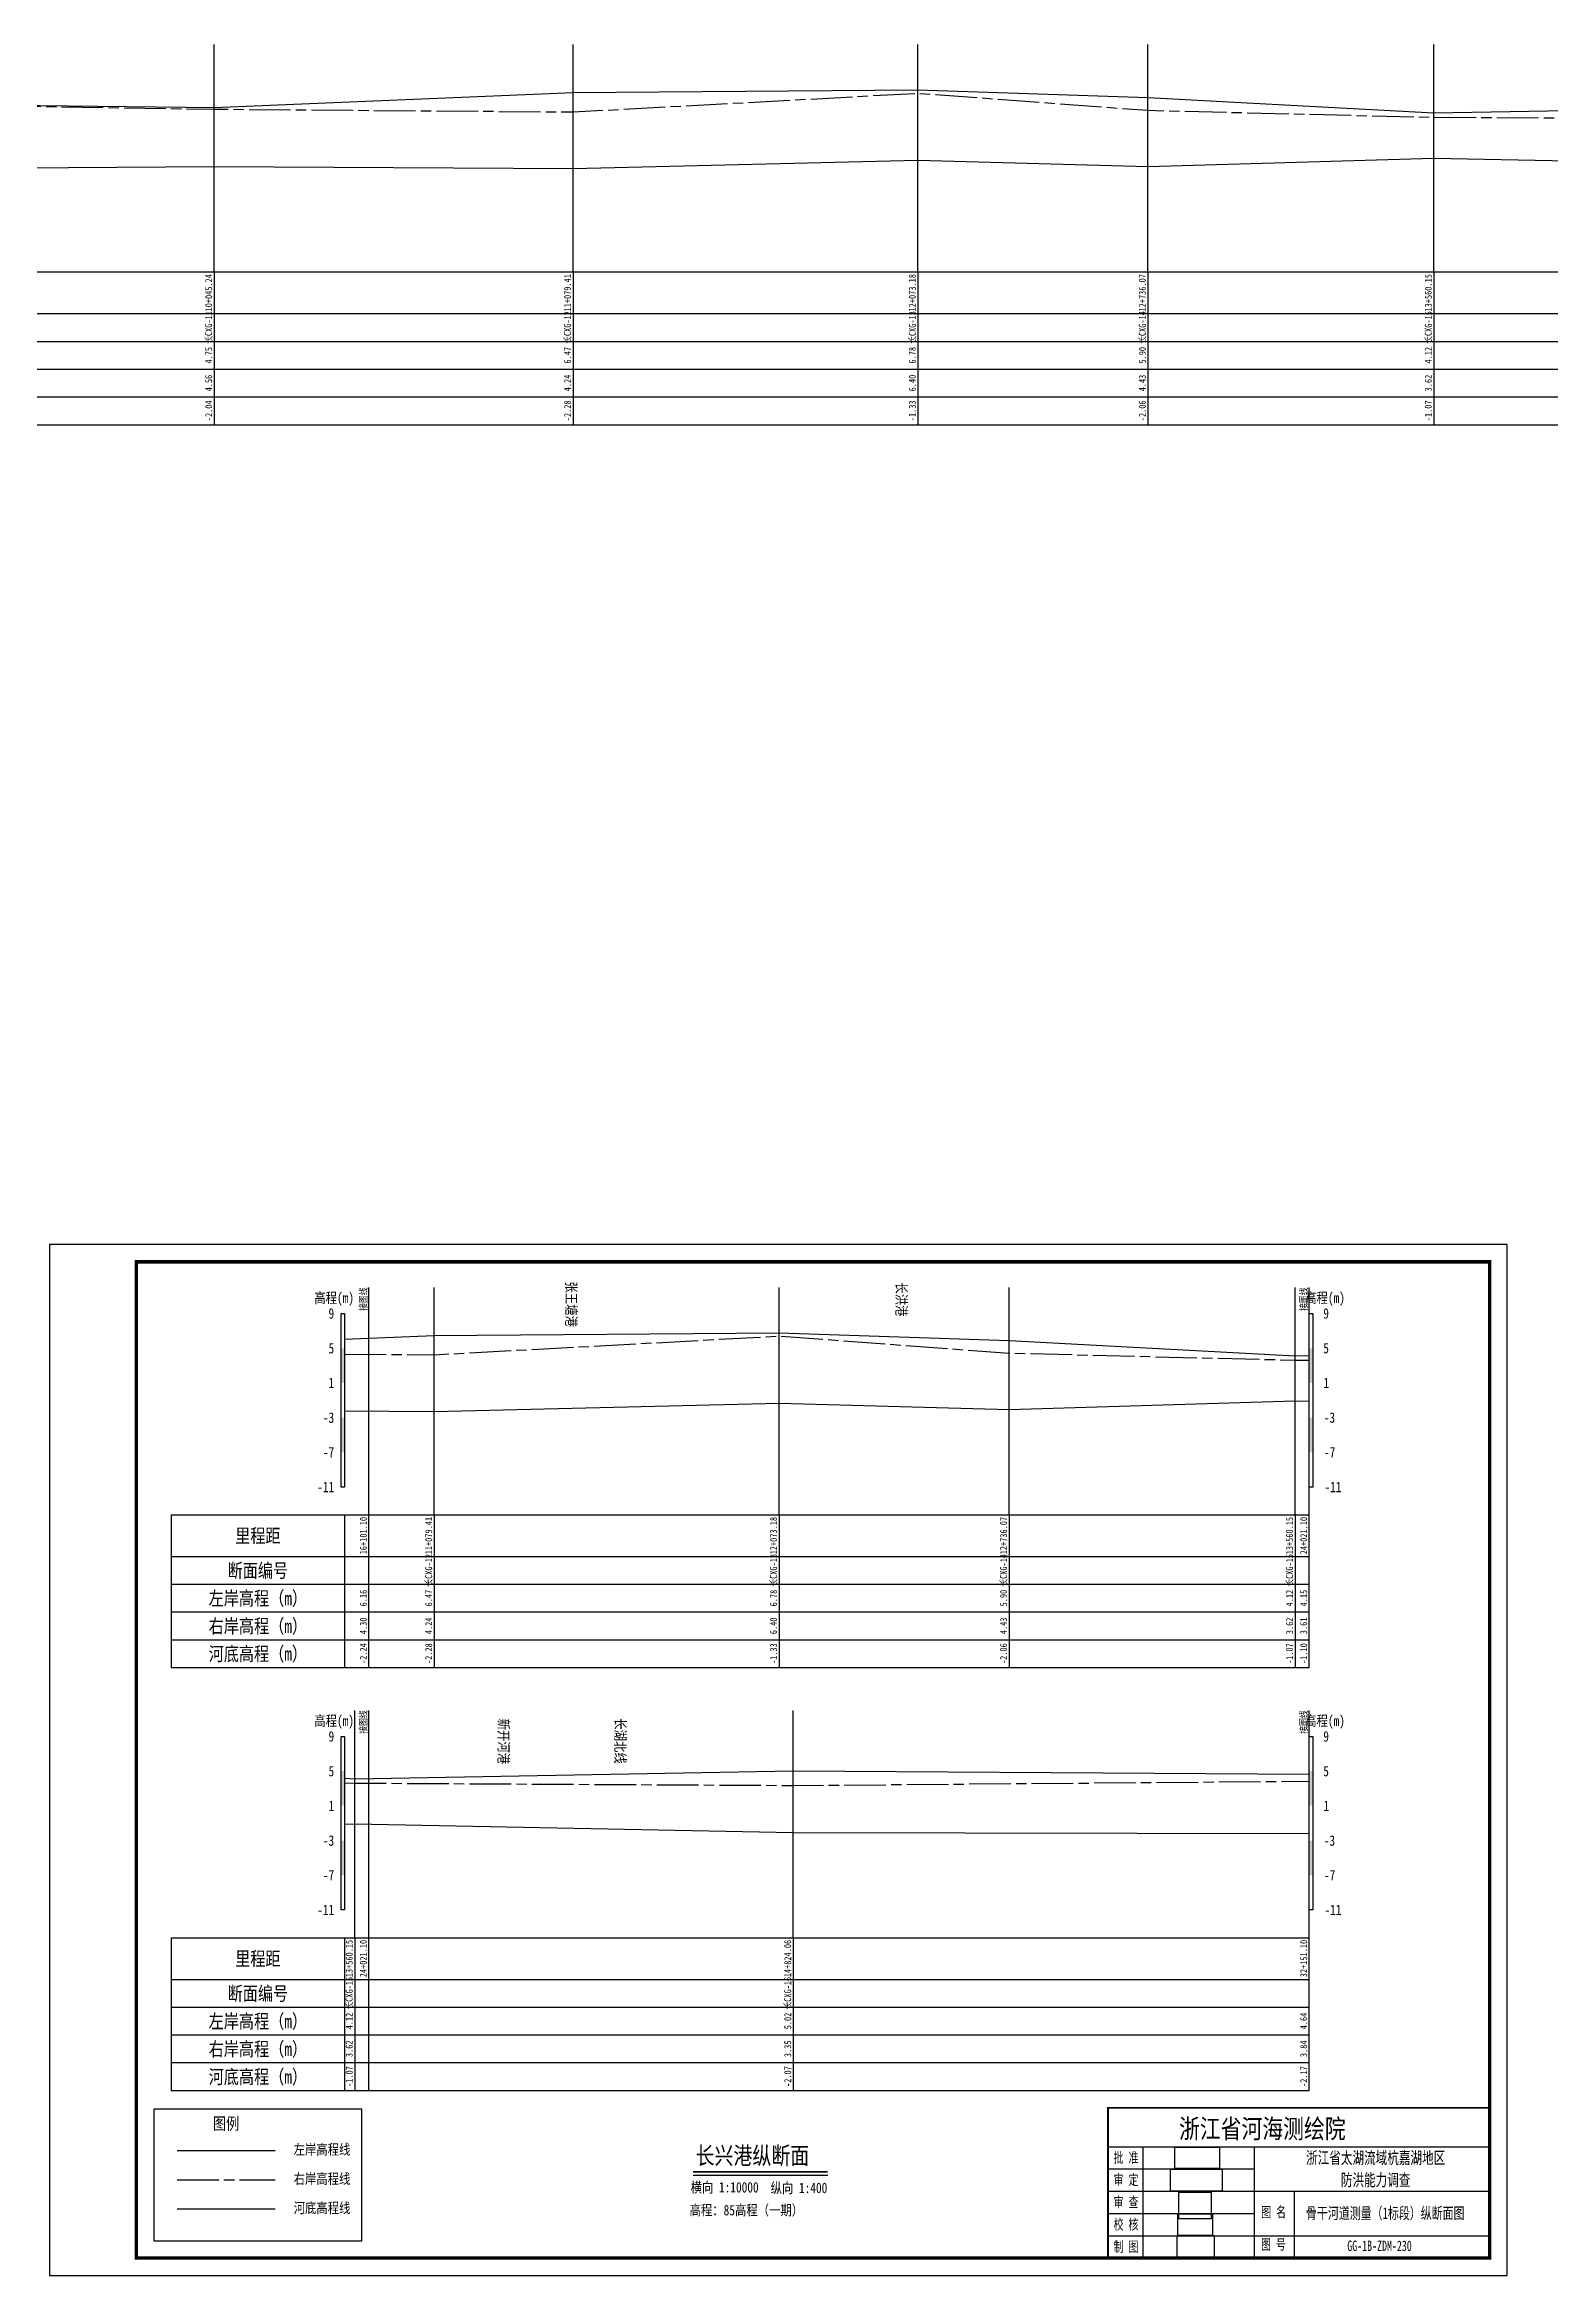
# Model space of a CAD drawing. Extents: x 529382 to 535342, y 3419646 to 3423811.
# Drawn here: x 534424 to 534858, y 3419646 to 3420289 of the extents above; entities that cross this region are included whole.
import ezdxf
from ezdxf.enums import TextEntityAlignment as Align

# ---------------------------------------------------------------- set-up
doc = ezdxf.new("R2010")
doc.units = 0
doc.header["$LTSCALE"] = 0.5
doc.linetypes.add('ACAD_ISO08W100', pattern=[36, 24, -3, 6, -3])
doc.layers.get('0').update_dxf_attribs({"linetype": 'CONTINUOUS'})
for name, color, linetype, lineweight in [('00右岸断面线', 5, 'ACAD_ISO08W100', 30), ('00左岸断面线', 6, 'CONTINUOUS', 30), ('00河底高程', 2, 'CONTINUOUS', 30), ('xxxx', 6, 'CONTINUOUS', 30)]:
    doc.layers.add(name, color=color, linetype=linetype, lineweight=lineweight)
for name, color, linetype in [('tab', 9, 'CONTINUOUS'), ('TEXT', 7, 'CONTINUOUS'), ('zdm1', 2, 'CONTINUOUS'), ('zh', 9, 'CONTINUOUS'), ('图框', 7, 'CONTINUOUS'), ('标注', 7, 'CONTINUOUS'), ('高程标尺', 3, 'CONTINUOUS')]:
    doc.layers.add(name, color=color, linetype=linetype)
doc.styles.add('HZ', font='fangsong_GB2312.ttf', dxfattribs={"width": 0.8})
doc.styles.add('tk2', font='fangsong_GB2312.ttf', dxfattribs={"width": 0.8})
doc.styles.add('交叉标注', font='fangsong_GB2312.ttf', dxfattribs={"width": 0.8})
picture_1 = doc.add_image_def('image1.tif', size_in_pixel=(413, 175))
picture_2 = doc.add_image_def('image2.tif', size_in_pixel=(364, 223))
picture_3 = doc.add_image_def('image3.tif', size_in_pixel=(379, 181))
picture_4 = doc.add_image_def('image4.tif', size_in_pixel=(244, 153))
picture_5 = doc.add_image_def('image5.tif', size_in_pixel=(332, 273))

# ---------------------------------------------------------------- blocks, each defined once
blk = doc.blocks.new('A$C0B9647FD')
at = {"lineweight": 100, "const_width": 0.5}
blk.add_lwpolyline([(0, 43.28), (-110, 43.28), (-110, 0), (0, 0), (0, 43.28)], dxfattribs=at)
at = {"layer": 'TEXT', "color": 0}
for p, q in [((-110, 32.08, 0), (0, 32.08, 0)), ((-99.92, 32.08, 0), (-99.92, 6.42, 0)), ((-67.83, 32.08, 0), (-67.83, 6.42, 0)), ((-110, 25.67, 0), (-67.83, 25.67, 0)), ((-110, 19.25, 0), (-67.83, 19.25, 0)), ((-67.83, 19.25, 0), (0, 19.25, 0)), ((-56.35, 19.25, 0), (-56.35, 0, 0)), ((-110, 12.83, 0), (-67.83, 12.83, 0)), ((-110, 6.42, 0), (0, 6.42, 0)), ((-99.92, 6.42, 0), (-99.92, 0, 0)), ((-67.83, 6.42, 0), (-67.83, 0, 0))]:
    blk.add_line(p, q, dxfattribs=at)
at = {"layer": 'TEXT', "color": 7, "ltscale": 8, "style": 'tk2'}
for tag, p, height, width in [('浙江省水利水电技术咨询中心', (-89.53, 34.51, 0), 5.5, 0.8), ('批准', (-108.38, 27.45, 0), 3, 0.7), ('审定', (-108.38, 21.04, 0), 3, 0.7), ('审 查', (-108.38, 14.62, 0), 3, 0.7), ('图名', (-65.84, 11.75, 0), 3, 0.7), ('校 核', (-108.38, 8.2, 0), 3, 0.7), ('制 图', (-108.38, 1.79, 0), 3, 0.7), ('图号', (-65.89, 2.42, 0), 3, 0.7)]:
    blk.add_attdef(tag, p, '', height=height, dxfattribs=dict(at, width=width))
at = {"layer": 'TEXT', "color": 0, "style": 'tk2', "width": 0.7}
for tag, height, p in [('浙江省太湖流域杭嘉湖地区', 3.5, (-32.86, 28.9, -206.67)), ('防洪能力调查', 3.5, (-32.86, 22.5, -206.67)), ('骨干河道测量（*标段）水系图', 3.3, (-30.1, 12.93, -206.67)), ('HJH-01', 3, (-31.74, 3.53, -206.67))]:
    blk.add_attdef(tag, text='', height=height, dxfattribs=at).set_placement(p, align=Align.MIDDLE_CENTER)
blk = doc.blocks.new('A$C72737839')
at = {"linetype": 'Continuous'}
blk.add_lwpolyline([(59.94, 0), (59.94, 37.85), (0, 37.85)], dxfattribs=at)
at = {"linetype": 'Continuous', "flags": 128}
for points in [[(0, 37.85), (0, 0)], [(0, 0), (59.94, 0)]]:
    blk.add_lwpolyline(points, dxfattribs=at)
at = {"layer": '00右岸断面线', "color": 5, "lineweight": 30}
blk.add_line((6.73, 17.55), (35.02, 17.55), dxfattribs=at)
at = {"layer": '00河底高程', "color": 2, "lineweight": 30}
blk.add_line((6.73, 9.13), (35.02, 9.13), dxfattribs=at)
at = {"layer": 'xxxx', "color": 6, "lineweight": 30}
blk.add_line((6.73, 25.97), (35.02, 25.97), dxfattribs=at)
at = {"layer": 'tab', "color": 0, "style": 'HZ', "width": 0.8}
blk.add_text('图例', height=3.5, dxfattribs=at).set_placement((20.83, 33.8), align=Align.MIDDLE)
at = {"layer": 'zdm1', "linetype": 'Continuous', "style": 'HZ', "width": 0.8}
for s, p in [('左岸高程线', (48.5, 26.33)), ('右岸高程线', (48.5, 17.91)), ('河底高程线', (48.5, 9.49))]:
    blk.add_text(s, height=3, dxfattribs=at).set_placement(p, align=Align.MIDDLE)

msp = doc.modelspace()

# ---------------------------------------------------------------- linework, layer by layer
at = {"layer": '00右岸断面线', "flags": 128}
for points in [[(533494.05, 3420277.14), (533574.86, 3420272.24), (533664.99, 3420280.94), (533755.4, 3420271.81), (533842.79, 3420277.16), (534015.01, 3420268.06), (534085.43, 3420271.21), (534193.75, 3420270.29), (534280.71, 3420269.19), (534388.45, 3420271.41), (534472.47, 3420270.14), (534575.89, 3420269.34), (534675.26, 3420274.74), (534741.55, 3420269.81), (534823.96, 3420267.79), (534950.35, 3420267.11), (535192.08, 3420269.09), (535265.46, 3420269.34), (535341.55, 3420269.91)], [(534510.05, 3419911.47), (534535.88, 3419911.27), (534635.26, 3419916.67), (534701.55, 3419911.75), (534783.96, 3419909.72), (534788.05, 3419909.7)], [(534510.05, 3419787.94), (534512.96, 3419787.87), (534639.35, 3419787.19), (534788.05, 3419788.41)]]:
    msp.add_lwpolyline(points, dxfattribs=at)
at = {"layer": '00左岸断面线', "flags": 128}
for points in [[(533494.05, 3420273.16), (533574.86, 3420272.29), (533664.99, 3420279.54), (533755.4, 3420275.61), (533842.79, 3420272.94), (534015.01, 3420267.49), (534085.43, 3420270.06), (534193.75, 3420270.36), (534280.71, 3420271.41), (534388.45, 3420271.59), (534472.47, 3420270.61), (534575.89, 3420274.91), (534675.26, 3420275.69), (534741.55, 3420273.49), (534823.96, 3420269.04), (534950.35, 3420271.29), (535192.08, 3420269.74), (535265.46, 3420268.31), (535341.55, 3420267.56)], [(534510.05, 3419915.78), (534535.88, 3419916.85), (534635.26, 3419917.62), (534701.55, 3419915.42), (534783.96, 3419910.97), (534788.05, 3419911.05)], [(534510.05, 3419789.27), (534512.96, 3419789.12), (534639.35, 3419791.37), (534788.05, 3419790.41)]]:
    msp.add_lwpolyline(points, dxfattribs=at)
at = {"layer": '00河底高程', "flags": 128}
for points in [[(533494.05, 3420252.84), (533574.86, 3420249.09), (533664.99, 3420252.51), (533755.4, 3420253.09), (533842.79, 3420253.01), (534015.01, 3420252.89), (534085.43, 3420253.71), (534193.75, 3420253.11), (534280.71, 3420253.56), (534388.45, 3420253.01), (534472.47, 3420253.64), (534575.89, 3420253.04), (534675.26, 3420255.41), (534741.55, 3420253.59), (534823.96, 3420256.06), (534950.35, 3420253.56), (535192.08, 3420253.14), (535265.46, 3420252.84), (535341.55, 3420252.51)], [(534510.05, 3419895.12), (534535.88, 3419894.97), (534635.26, 3419897.35), (534701.55, 3419895.52), (534783.96, 3419898), (534788.05, 3419897.92)], [(534510.05, 3419776.05), (534512.96, 3419776.14), (534639.35, 3419773.64), (534788.05, 3419773.38)]]:
    msp.add_lwpolyline(points, dxfattribs=at)
at = {"layer": 'tab'}
for p, q in [((533432.05, 3420223.24), (535341.55, 3420223.24)), ((534472.47, 3420223.24), (534472.47, 3420179.24)), ((534575.89, 3420223.24), (534575.89, 3420179.24)), ((534675.26, 3420223.24), (534675.26, 3420179.24)), ((534741.55, 3420223.24), (534741.55, 3420179.24)), ((534823.96, 3420223.24), (534823.96, 3420179.24)), ((533432.05, 3420211.24), (535341.55, 3420211.24)), ((533432.05, 3420203.24), (535341.55, 3420203.24)), ((533432.05, 3420195.24), (535341.55, 3420195.24)), ((533432.05, 3420187.24), (535341.55, 3420187.24)), ((533432.05, 3420179.24), (535341.55, 3420179.24)), ((534460.05, 3419865.17), (534788.05, 3419865.17)), ((534460.05, 3419865.17), (534460.05, 3419821.17)), ((534510.05, 3419865.17), (534510.05, 3419821.17)), ((534517.05, 3419821.17), (534517.05, 3419865.17)), ((534535.88, 3419865.17), (534535.88, 3419821.17)), ((534635.26, 3419865.17), (534635.26, 3419821.17)), ((534701.55, 3419865.17), (534701.55, 3419821.17)), ((534783.96, 3419865.17), (534783.96, 3419821.17)), ((534788.05, 3419821.17), (534788.05, 3419865.17)), ((534460.05, 3419853.17), (534788.05, 3419853.17)), ((534460.05, 3419845.17), (534788.05, 3419845.17)), ((534460.05, 3419837.17), (534788.05, 3419837.17)), ((534460.05, 3419829.17), (534788.05, 3419829.17)), ((534460.05, 3419821.17), (534788.05, 3419821.17)), ((534460.05, 3419743.32), (534788.05, 3419743.32)), ((534460.05, 3419743.32), (534460.05, 3419699.32)), ((534510.05, 3419743.32), (534510.05, 3419699.32)), ((534512.96, 3419743.32), (534512.96, 3419699.32)), ((534517.05, 3419699.32), (534517.05, 3419743.32)), ((534639.35, 3419743.32), (534639.35, 3419699.32)), ((534788.05, 3419699.32), (534788.05, 3419743.32)), ((534460.05, 3419731.32), (534788.05, 3419731.32)), ((534460.05, 3419723.32), (534788.05, 3419723.32)), ((534460.05, 3419715.32), (534788.05, 3419715.32)), ((534460.05, 3419707.32), (534788.05, 3419707.32)), ((534460.05, 3419699.32), (534788.05, 3419699.32))]:
    msp.add_line(p, q, dxfattribs=at)
at = {"layer": 'zh', "color": 6}
for p, q in [((534472.47, 3420223.24), (534472.47, 3420288.74)), ((534575.89, 3420223.24), (534575.89, 3420288.74)), ((534675.26, 3420223.24), (534675.26, 3420288.74)), ((534741.55, 3420223.24), (534741.55, 3420288.74)), ((534823.96, 3420223.24), (534823.96, 3420288.74)), ((534535.88, 3419865.17), (534535.88, 3419930.67)), ((534635.26, 3419865.17), (534635.26, 3419930.67)), ((534701.55, 3419865.17), (534701.55, 3419930.67)), ((534783.96, 3419865.17), (534783.96, 3419930.67)), ((534512.96, 3419743.32), (534512.96, 3419808.82)), ((534639.35, 3419743.32), (534639.35, 3419808.82))]:
    msp.add_line(p, q, dxfattribs=at)
at = {"layer": 'zh'}
for p, q in [((534517.05, 3419865.17), (534517.05, 3419930.67)), ((534788.05, 3419865.17), (534788.05, 3419930.67)), ((534517.05, 3419743.32), (534517.05, 3419808.82)), ((534788.05, 3419743.32), (534788.05, 3419808.82))]:
    msp.add_line(p, q, dxfattribs=at)
at = {"layer": '图框', "flags": 128}
msp.add_lwpolyline([(534425.05, 3419646.03), (534845.05, 3419646.03), (534845.05, 3419943.03), (534425.05, 3419943.03)], close=True, dxfattribs=at)
at = {"layer": '图框', "const_width": 1, "flags": 128}
msp.add_lwpolyline([(534450.05, 3419651.03), (534840.05, 3419651.03), (534840.05, 3419938.03), (534450.05, 3419938.03)], close=True, dxfattribs=at)
at = {"layer": '图框', "color": 0, "const_width": 0.5, "flags": 128}
msp.add_lwpolyline([(534610.46, 3419675.9), (534649.31, 3419675.9)], dxfattribs=at)
at = {"layer": '图框', "color": 0, "flags": 128}
msp.add_lwpolyline([(534610.46, 3419674.9), (534649.31, 3419674.9)], dxfattribs=at)
at = {"layer": '高程标尺', "flags": 128}
for points in [[(534509.05, 3419873.17), (534509.05, 3419923.17), (534510.05, 3419923.17), (534510.05, 3419873.17)], [(534788.05, 3419873.17), (534788.05, 3419923.17), (534789.05, 3419923.17), (534789.05, 3419873.17)], [(534509.05, 3419751.32), (534509.05, 3419801.32), (534510.05, 3419801.32), (534510.05, 3419751.32)], [(534788.05, 3419751.32), (534788.05, 3419801.32), (534789.05, 3419801.32), (534789.05, 3419751.32)]]:
    msp.add_lwpolyline(points, close=True, dxfattribs=at)
at = {"layer": '高程标尺'}
for points in [[(534509.05, 3419903.17), (534510.05, 3419903.17), (534509.05, 3419913.17), (534510.05, 3419913.17)], [(534788.05, 3419903.17), (534789.05, 3419903.17), (534788.05, 3419913.17), (534789.05, 3419913.17)], [(534509.05, 3419883.17), (534510.05, 3419883.17), (534509.05, 3419893.17), (534510.05, 3419893.17)], [(534788.05, 3419883.17), (534789.05, 3419883.17), (534788.05, 3419893.17), (534789.05, 3419893.17)], [(534509.05, 3419781.32), (534510.05, 3419781.32), (534509.05, 3419791.32), (534510.05, 3419791.32)], [(534788.05, 3419781.32), (534789.05, 3419781.32), (534788.05, 3419791.32), (534789.05, 3419791.32)], [(534509.05, 3419761.32), (534510.05, 3419761.32), (534509.05, 3419771.32), (534510.05, 3419771.32)], [(534788.05, 3419761.32), (534789.05, 3419761.32), (534788.05, 3419771.32), (534789.05, 3419771.32)]]:
    msp.add_solid(points, dxfattribs=at)

# ---------------------------------------------------------------- block references
at = {"layer": '图框', "linetype": 'Continuous'}
msp.add_blockref('A$C72737839', (534455.05, 3419656.03), dxfattribs=at)
msp.add_blockref('A$C0B9647FD', (534840.05, 3419651.03), dxfattribs=at).add_auto_attribs({'图号': '图 号', '图名': '图 名', '批准': '批 准', '校 核': '校 核', '审 查': '审 查', '审定': '审 定', '制 图': '制 图', '浙江省水利水电技术咨询中心': '浙江省河海测绘院', 'HJH-01': 'GG-1B-ZDM-230', '骨干河道测量（*标段）水系图': '骨干河道测量（1标段）纵断面图', '浙江省太湖流域杭嘉湖地区': '浙江省太湖流域杭嘉湖地区', '防洪能力调查': '防洪能力调查'})

# ---------------------------------------------------------------- texts
at = {"layer": 'tab', "color": 3, "style": 'HZ', "width": 0.8}
for s, p in [('10+045.24', (534472.47, 3420217.24)), ('11+079.41', (534575.89, 3420217.24)), ('12+073.18', (534675.26, 3420217.24)), ('12+736.07', (534741.55, 3420217.24)), ('13+560.15', (534823.96, 3420217.24)), ('长CXG-11', (534472.47, 3420207.24)), ('长CXG-12', (534575.89, 3420207.24)), ('长CXG-13', (534675.26, 3420207.24)), ('长CXG-14', (534741.55, 3420207.24)), ('长CXG-15', (534823.96, 3420207.24)), ('4.75', (534472.47, 3420199.24)), ('6.47', (534575.89, 3420199.24)), ('6.78', (534675.26, 3420199.24)), ('5.90', (534741.55, 3420199.24)), ('4.12', (534823.96, 3420199.24)), ('4.56', (534472.47, 3420191.24)), ('4.24', (534575.89, 3420191.24)), ('6.40', (534675.26, 3420191.24)), ('4.43', (534741.55, 3420191.24)), ('3.62', (534823.96, 3420191.24)), ('-2.04', (534472.47, 3420183.24)), ('-2.28', (534575.89, 3420183.24)), ('-1.33', (534675.26, 3420183.24)), ('-2.06', (534741.55, 3420183.24)), ('-1.07', (534823.96, 3420183.24)), ('16+101.10', (534517.05, 3419859.17)), ('11+079.41', (534535.88, 3419859.17)), ('12+073.18', (534635.26, 3419859.17)), ('12+736.07', (534701.55, 3419859.17)), ('13+560.15', (534783.96, 3419859.17)), ('24+021.10', (534788.05, 3419859.17)), ('长CXG-12', (534535.88, 3419849.17)), ('长CXG-13', (534635.26, 3419849.17)), ('长CXG-14', (534701.55, 3419849.17)), ('长CXG-15', (534783.96, 3419849.17)), ('6.16', (534517.05, 3419841.17)), ('6.47', (534535.88, 3419841.17)), ('6.78', (534635.26, 3419841.17)), ('5.90', (534701.55, 3419841.17)), ('4.12', (534783.96, 3419841.17)), ('4.15', (534788.05, 3419841.17)), ('4.30', (534517.05, 3419833.17)), ('4.24', (534535.88, 3419833.17)), ('6.40', (534635.26, 3419833.17)), ('4.43', (534701.55, 3419833.17)), ('3.62', (534783.96, 3419833.17)), ('3.61', (534788.05, 3419833.17)), ('-2.24', (534517.05, 3419825.17)), ('-2.28', (534535.88, 3419825.17)), ('-1.33', (534635.26, 3419825.17)), ('-2.06', (534701.55, 3419825.17)), ('-1.07', (534783.96, 3419825.17)), ('-1.10', (534788.05, 3419825.17)), ('13+560.15', (534512.96, 3419737.32)), ('24+021.10', (534517.05, 3419737.32)), ('14+824.06', (534639.35, 3419737.32)), ('32+151.10', (534788.05, 3419737.32)), ('长CXG-15', (534512.96, 3419727.32)), ('长CXG-16', (534639.35, 3419727.32)), ('4.12', (534512.96, 3419719.32)), ('4.12', (534512.96, 3419719.32)), ('5.02', (534639.35, 3419719.32)), ('4.64', (534788.05, 3419719.32)), ('3.62', (534512.96, 3419711.32)), ('3.62', (534512.96, 3419711.32)), ('3.35', (534639.35, 3419711.32)), ('3.84', (534788.05, 3419711.32)), ('-1.07', (534512.96, 3419703.32)), ('-1.07', (534512.96, 3419703.32)), ('-2.07', (534639.35, 3419703.32)), ('-2.17', (534788.05, 3419703.32))]:
    msp.add_text(s, height=2, rotation=90, dxfattribs=at).set_placement(p, align=Align.BOTTOM_CENTER)
for s, p in [('里程距', (534485.05, 3419859.17)), ('断面编号', (534485.05, 3419849.17)), ('左岸高程（m）', (534485.05, 3419841.17)), ('右岸高程（m）', (534485.05, 3419833.17)), ('河底高程（m）', (534485.05, 3419825.17)), ('里程距', (534485.05, 3419737.32)), ('断面编号', (534485.05, 3419727.32)), ('左岸高程（m）', (534485.05, 3419719.32)), ('右岸高程（m）', (534485.05, 3419711.32)), ('河底高程（m）', (534485.05, 3419703.32))]:
    msp.add_text(s, height=3.999, dxfattribs=at).set_placement(p, align=Align.MIDDLE)
at = {"layer": 'zh', "color": 3, "style": 'HZ', "width": 0.8}
for p in [(534517.05, 3419930.67), (534788.05, 3419930.67), (534517.05, 3419808.82), (534788.05, 3419808.82)]:
    msp.add_text('接图线', height=2, rotation=90, dxfattribs=at).set_placement(p, align=Align.BOTTOM_RIGHT)
at = {"layer": '图框', "color": 0, "style": 'HZ', "width": 0.8}
msp.add_text('长兴港纵断面', height=5, dxfattribs=at).set_placement((534627.57, 3419680.63), align=Align.MIDDLE)
for s, p in [('横向 1:10000', (534609.77, 3419669.92)), ('纵向 1:400', (534632.82, 3419669.74)), ('高程：85高程（一期）', (534609.46, 3419663.33))]:
    msp.add_text(s, height=3, dxfattribs=at).set_placement(p)
at = {"layer": '标注', "linetype": 'Continuous', "style": '交叉标注', "width": 0.8}
for s, p in [('张王塘港', (534573.88, 3419932.39)), ('长洪港', (534669.04, 3419932.12)), ('新开河港', (534554.4, 3419806.42)), ('长湖北线', (534588.02, 3419806.54))]:
    msp.add_text(s, height=3, rotation=270, dxfattribs=at).set_placement(p)
at = {"layer": '高程标尺', "style": 'HZ', "width": 0.8}
for p in [(534507.05, 3419926.17), (534792.61, 3419926.17), (534507.05, 3419804.32), (534792.61, 3419804.32)]:
    msp.add_text('高程(m)', height=3, dxfattribs=at).set_placement(p, align=Align.CENTER)
for s, p in [('9', (534507.05, 3419923.17)), ('9', (534793.73, 3419923.17)), ('5', (534507.05, 3419913.17)), ('5', (534793.73, 3419913.17)), ('1', (534507.05, 3419903.17)), ('1', (534793.77, 3419903.17)), ('-3', (534507.05, 3419893.17)), ('-3', (534795.5, 3419893.17)), ('-7', (534507.05, 3419883.17)), ('-7', (534795.57, 3419883.17)), ('-11', (534507.05, 3419873.17)), ('-11', (534797.32, 3419873.17)), ('9', (534507.05, 3419801.32)), ('9', (534793.73, 3419801.32)), ('5', (534507.05, 3419791.32)), ('5', (534793.73, 3419791.32)), ('1', (534507.05, 3419781.32)), ('1', (534793.77, 3419781.32)), ('-3', (534507.05, 3419771.32)), ('-3', (534795.5, 3419771.32)), ('-7', (534507.05, 3419761.32)), ('-7', (534795.57, 3419761.32)), ('-11', (534507.05, 3419751.32)), ('-11', (534797.32, 3419751.32))]:
    msp.add_text(s, height=3, dxfattribs=at).set_placement(p, align=Align.MIDDLE_RIGHT)

# ---------------------------------------------------------------- pictures from other files: only their frames are drawn
at = {"linetype": 'Continuous'}
image = msp.add_image(picture_3, insert=(534749.36, 3419676.83), size_in_units=(12.82, 6.12), dxfattribs=at)
image.dxf.flags = 15
image = msp.add_image(picture_1, insert=(534748.07, 3419670.28, 0), size_in_units=(14.89, 6.31), dxfattribs=at)
image.dxf.flags = 15
image = msp.add_image(picture_4, insert=(534750.17, 3419657.48), size_in_units=(10.01, 6.28), dxfattribs=at)
image.dxf.flags = 15
image = msp.add_image(picture_5, insert=(534750.46, 3419662.35), size_in_units=(9.33, 7.67), dxfattribs=at)
image.dxf.flags = 15
image = msp.add_image(picture_2, insert=(534749.99, 3419651.04), size_in_units=(10.62, 6.51), dxfattribs=at)
image.dxf.flags = 15

doc.saveas('drawing.dxf')
